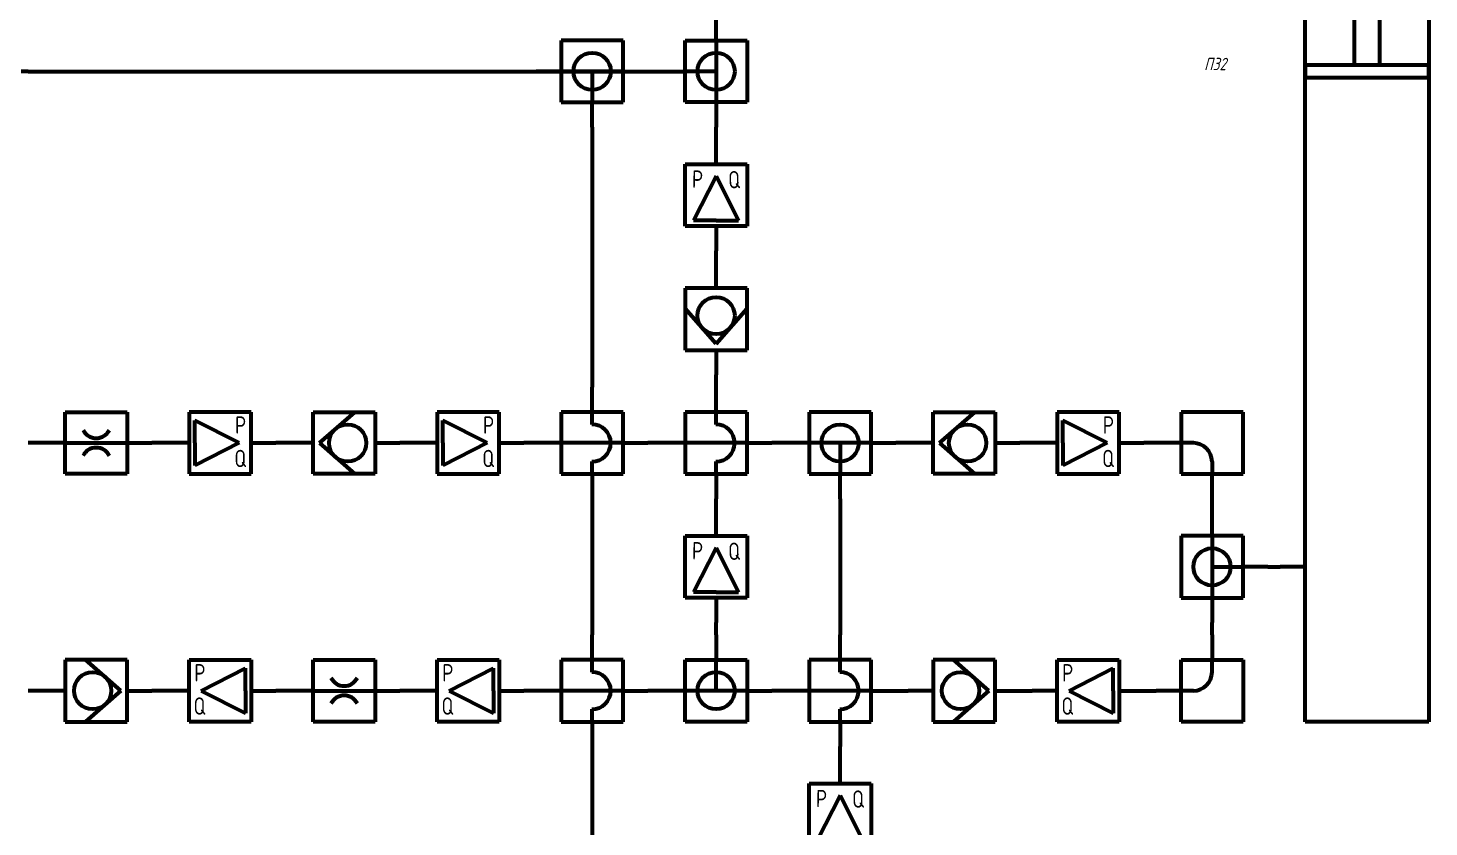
# Model space of a CAD drawing. Header units: millimetres. Extents: x -12 to 1598, y -962 to 962.
# Drawn here: x 998 to 1562, y 245 to 568 of the extents above; entities that cross this region are included whole.
import ezdxf

# ---------------------------------------------------------------- set-up
doc = ezdxf.new("R2010")
doc.units = ezdxf.units.MM
doc.linetypes.add('K5LT_BASIC', pattern=[0])
doc.styles.add('KTEXTSTYLE', font='GOST_AU.SHX', dxfattribs={"width": 0.96, "height": 5})

# ---------------------------------------------------------------- blocks, each defined once
blk = doc.blocks.new('U135')
at = {"color": 150, "linetype": 'K5LT_BASIC', "lineweight": 60, "true_color": 0x0080ff}
for p, q in [((962.5, 562.5), (962.5, 537.5)), ((987.5, 562.5), (962.5, 562.5)), ((987.5, 537.5), (987.5, 562.5)), ((962.5, 537.5), (987.5, 537.5))]:
    blk.add_line(p, q, dxfattribs=at)
blk = doc.blocks.new('U134')
at = {"color": 150, "linetype": 'K5LT_BASIC', "lineweight": 60, "true_color": 0x0080ff}
for p, q in [((975, 562.5), (975, 572.5)), ((975, 562.5), (975, 537.5)), ((975, 550), (987.5, 550)), ((997.5, 550), (987.5, 550)), ((975, 537.5), (975, 527.5))]:
    blk.add_line(p, q, dxfattribs=at)
blk.add_circle((975, 550), 7.5, dxfattribs=at)
blk.add_blockref('U135', (0, 0))
blk = doc.blocks.new('U149')
at = {"color": 150, "linetype": 'K5LT_BASIC', "lineweight": 60, "true_color": 0x0080ff}
for p, q in [((1512.5, 287.5), (1512.5, 812.5)), ((1512.5, 812.5), (1562.5, 812.5)), ((1562.5, 812.5), (1562.5, 287.5)), ((1562.5, 287.5), (1512.5, 287.5))]:
    blk.add_line(p, q, dxfattribs=at)
blk = doc.blocks.new('U150')
at = {"color": 150, "linetype": 'K5LT_BASIC', "lineweight": 60, "true_color": 0x0080ff}
for p, q in [((1562.5, 552.45), (1512.5, 552.45)), ((1512.5, 552.45), (1512.5, 547.55)), ((1562.5, 547.55), (1562.5, 552.45)), ((1512.5, 547.55), (1562.5, 547.55))]:
    blk.add_line(p, q, dxfattribs=at)
blk = doc.blocks.new('U151')
at = {"color": 150, "linetype": 'K5LT_BASIC', "lineweight": 60, "true_color": 0x0080ff}
for p, q in [((1532.5, 552.45), (1532.5, 837.5)), ((1532.5, 837.5), (1542.5, 837.5)), ((1542.5, 837.5), (1542.5, 552.45)), ((1542.5, 552.45), (1532.5, 552.45))]:
    blk.add_line(p, q, dxfattribs=at)
blk = doc.blocks.new('U148')
at = {"color": 150, "linetype": 'K5LT_BASIC', "lineweight": 60, "true_color": 0x0080ff}
for p, q in [((1512.5, 750), (1502.5, 750)), ((1512.5, 350), (1502.5, 350))]:
    blk.add_line(p, q, dxfattribs=at)
for name in ['U151', 'U149', 'U150']:
    blk.add_blockref(name, (0, 0))
blk = doc.blocks.new('U167')
at = {"color": 150, "linetype": 'K5LT_BASIC', "lineweight": 60, "true_color": 0x0080ff}
for p, q in [((1362.5, 412.5), (1387.5, 412.5)), ((1362.5, 387.5), (1362.5, 412.5)), ((1387.5, 412.5), (1387.5, 387.5)), ((1387.5, 387.5), (1362.5, 387.5))]:
    blk.add_line(p, q, dxfattribs=at)
blk = doc.blocks.new('U166')
at = {"color": 150, "linetype": 'K5LT_BASIC', "lineweight": 60, "true_color": 0x0080ff}
for p, q in [((1365.03, 400), (1379.3, 412.5)), ((1362.5, 400), (1352.5, 400)), ((1365.03, 400), (1379.3, 387.5)), ((1387.5, 400), (1397.5, 400))]:
    blk.add_line(p, q, dxfattribs=at)
blk.add_circle((1376.42, 400), 7.5, dxfattribs=at)
blk.add_blockref('U167', (0, 0))
blk = doc.blocks.new('U169')
at = {"color": 150, "linetype": 'K5LT_BASIC', "lineweight": 60, "true_color": 0x0080ff}
for p, q in [((1437.5, 412.5), (1412.5, 412.5)), ((1412.5, 412.5), (1412.5, 387.5)), ((1437.5, 387.5), (1437.5, 412.5)), ((1412.5, 387.5), (1437.5, 387.5))]:
    blk.add_line(p, q, dxfattribs=at)
blk = doc.blocks.new('U168')
at = {"color": 150, "linetype": 'K5LT_BASIC', "lineweight": 60, "true_color": 0x0080ff}
for p, q in [((1432.66, 400), (1414.83, 409.07)), ((1414.83, 400), (1414.83, 409.07)), ((1412.5, 400), (1402.5, 400)), ((1432.66, 400), (1414.83, 390.93)), ((1414.83, 400), (1414.83, 390.93)), ((1437.5, 400), (1447.5, 400))]:
    blk.add_line(p, q, dxfattribs=at)
blk.add_blockref('U169', (0, 0))
at = {"color": 7, "char_height": 7, "attachment_point": 1, "style": 'KTEXTSTYLE'}
for s, insert in [('\\H3.5;\\W0.965;\\Q15;\\Q0;\\H7.00;{\\c16711680;P}', (1430.99, 410.74)), ('\\H3.5;\\W0.965;\\Q15;\\Q0;\\H7.00;{\\c16711680;Q}', (1430.72, 397.25))]:
    blk.add_mtext(s, dxfattribs=dict(at, insert=insert))
blk = doc.blocks.new('U171')
at = {"color": 150, "linetype": 'K5LT_BASIC', "lineweight": 60, "true_color": 0x0080ff}
for p, q in [((1487.5, 412.5), (1462.5, 412.5)), ((1462.5, 412.5), (1462.5, 387.5)), ((1487.5, 387.5), (1487.5, 412.5)), ((1462.5, 387.5), (1487.5, 387.5))]:
    blk.add_line(p, q, dxfattribs=at)
blk = doc.blocks.new('U170')
at = {"color": 150, "linetype": 'K5LT_BASIC', "lineweight": 60, "true_color": 0x0080ff}
for p, q in [((1462.5, 400), (1452.5, 400)), ((1467.5, 400), (1462.5, 400)), ((1475, 392.5), (1475, 387.5)), ((1475, 377.5), (1475, 387.5))]:
    blk.add_line(p, q, dxfattribs=at)
blk.add_arc((1467.5, 392.5), 7.5, 0, 90, dxfattribs=at)
blk.add_blockref('U171', (0, 0))
blk = doc.blocks.new('U173')
at = {"color": 150, "linetype": 'K5LT_BASIC', "lineweight": 60, "true_color": 0x0080ff}
for p, q in [((1012.5, 412.5), (1037.5, 412.5)), ((1012.5, 387.5), (1012.5, 412.5)), ((1037.5, 412.5), (1037.5, 387.5)), ((1037.5, 387.5), (1012.5, 387.5))]:
    blk.add_line(p, q, dxfattribs=at)
blk = doc.blocks.new('U172')
at = {"color": 150, "linetype": 'K5LT_BASIC', "lineweight": 60, "true_color": 0x0080ff}
for p, q in [((1012.5, 400), (1002.5, 400)), ((1012.5, 400), (1037.5, 400)), ((1037.5, 400), (1047.5, 400))]:
    blk.add_line(p, q, dxfattribs=at)
for centre, start, end in [((1025, 407.95), 207.518, 332.482), ((1025, 392.1), 27.518, 152.482)]:
    blk.add_arc(centre, 6, start, end, dxfattribs=at)
blk.add_blockref('U173', (0, 0))
blk = doc.blocks.new('U175')
at = {"color": 150, "linetype": 'K5LT_BASIC', "lineweight": 60, "true_color": 0x0080ff}
for p, q in [((1087.5, 412.5), (1062.5, 412.5)), ((1062.5, 412.5), (1062.5, 387.5)), ((1087.5, 387.5), (1087.5, 412.5)), ((1062.5, 387.5), (1087.5, 387.5))]:
    blk.add_line(p, q, dxfattribs=at)
blk = doc.blocks.new('U174')
at = {"color": 150, "linetype": 'K5LT_BASIC', "lineweight": 60, "true_color": 0x0080ff}
for p, q in [((1082.66, 400), (1064.83, 409.07)), ((1064.83, 400), (1064.83, 409.07)), ((1062.5, 400), (1052.5, 400)), ((1082.66, 400), (1064.83, 390.93)), ((1064.83, 400), (1064.83, 390.93)), ((1087.5, 400), (1097.5, 400))]:
    blk.add_line(p, q, dxfattribs=at)
blk.add_blockref('U175', (0, 0))
at = {"color": 7, "char_height": 7, "attachment_point": 1, "style": 'KTEXTSTYLE'}
for s, insert in [('\\H3.5;\\W0.965;\\Q15;\\Q0;\\H7.00;{\\c16711680;P}', (1080.99, 410.74)), ('\\H3.5;\\W0.965;\\Q15;\\Q0;\\H7.00;{\\c16711680;Q}', (1080.72, 397.25))]:
    blk.add_mtext(s, dxfattribs=dict(at, insert=insert))
blk = doc.blocks.new('U177')
at = {"color": 150, "linetype": 'K5LT_BASIC', "lineweight": 60, "true_color": 0x0080ff}
for p, q in [((1112.5, 412.5), (1137.5, 412.5)), ((1112.5, 387.5), (1112.5, 412.5)), ((1137.5, 412.5), (1137.5, 387.5)), ((1137.5, 387.5), (1112.5, 387.5))]:
    blk.add_line(p, q, dxfattribs=at)
blk = doc.blocks.new('U176')
at = {"color": 150, "linetype": 'K5LT_BASIC', "lineweight": 60, "true_color": 0x0080ff}
for p, q in [((1115.03, 400), (1129.3, 412.5)), ((1112.5, 400), (1102.5, 400)), ((1115.03, 400), (1129.3, 387.5)), ((1137.5, 400), (1147.5, 400))]:
    blk.add_line(p, q, dxfattribs=at)
blk.add_circle((1126.42, 400), 7.5, dxfattribs=at)
blk.add_blockref('U177', (0, 0))
blk = doc.blocks.new('U179')
at = {"color": 150, "linetype": 'K5LT_BASIC', "lineweight": 60, "true_color": 0x0080ff}
for p, q in [((1337.5, 412.5), (1312.5, 412.5)), ((1312.5, 412.5), (1312.5, 387.5)), ((1337.5, 387.5), (1337.5, 412.5)), ((1312.5, 387.5), (1337.5, 387.5))]:
    blk.add_line(p, q, dxfattribs=at)
blk = doc.blocks.new('U178')
at = {"color": 150, "linetype": 'K5LT_BASIC', "lineweight": 60, "true_color": 0x0080ff}
for p, q in [((1312.5, 400), (1302.5, 400)), ((1337.5, 400), (1312.5, 400)), ((1325, 400), (1325, 387.5)), ((1337.5, 400), (1347.5, 400)), ((1325, 377.5), (1325, 387.5))]:
    blk.add_line(p, q, dxfattribs=at)
blk.add_circle((1325, 400), 7.5, dxfattribs=at)
blk.add_blockref('U179', (0, 0))
blk = doc.blocks.new('U185')
at = {"color": 150, "linetype": 'K5LT_BASIC', "lineweight": 60, "true_color": 0x0080ff}
for p, q in [((1037.5, 312.5), (1012.5, 312.5)), ((1012.5, 312.5), (1012.5, 287.5)), ((1037.5, 287.5), (1037.5, 312.5)), ((1012.5, 287.5), (1037.5, 287.5))]:
    blk.add_line(p, q, dxfattribs=at)
blk = doc.blocks.new('U184')
at = {"color": 150, "linetype": 'K5LT_BASIC', "lineweight": 60, "true_color": 0x0080ff}
for p, q in [((1034.97, 300), (1020.7, 312.5)), ((1012.5, 300), (1002.5, 300)), ((1034.97, 300), (1020.7, 287.5)), ((1037.5, 300), (1047.5, 300))]:
    blk.add_line(p, q, dxfattribs=at)
blk.add_circle((1023.58, 300), 7.5, dxfattribs=at)
blk.add_blockref('U185', (0, 0))
blk = doc.blocks.new('U187')
at = {"color": 150, "linetype": 'K5LT_BASIC', "lineweight": 60, "true_color": 0x0080ff}
for p, q in [((1387.5, 312.5), (1362.5, 312.5)), ((1362.5, 312.5), (1362.5, 287.5)), ((1387.5, 287.5), (1387.5, 312.5)), ((1362.5, 287.5), (1387.5, 287.5))]:
    blk.add_line(p, q, dxfattribs=at)
blk = doc.blocks.new('U186')
at = {"color": 150, "linetype": 'K5LT_BASIC', "lineweight": 60, "true_color": 0x0080ff}
for p, q in [((1384.97, 300), (1370.7, 312.5)), ((1362.5, 300), (1352.5, 300)), ((1384.97, 300), (1370.7, 287.5)), ((1387.5, 300), (1397.5, 300))]:
    blk.add_line(p, q, dxfattribs=at)
blk.add_circle((1373.58, 300), 7.5, dxfattribs=at)
blk.add_blockref('U187', (0, 0))
blk = doc.blocks.new('U189')
at = {"color": 150, "linetype": 'K5LT_BASIC', "lineweight": 60, "true_color": 0x0080ff}
for p, q in [((1412.5, 312.5), (1437.5, 312.5)), ((1412.5, 287.5), (1412.5, 312.5)), ((1437.5, 312.5), (1437.5, 287.5)), ((1437.5, 287.5), (1412.5, 287.5))]:
    blk.add_line(p, q, dxfattribs=at)
blk = doc.blocks.new('U188')
at = {"color": 150, "linetype": 'K5LT_BASIC', "lineweight": 60, "true_color": 0x0080ff}
for p, q in [((1417.34, 300), (1435.17, 309.07)), ((1435.17, 300), (1435.17, 309.07)), ((1412.5, 300), (1402.5, 300)), ((1417.34, 300), (1435.17, 290.93)), ((1435.17, 300), (1435.17, 290.93)), ((1437.5, 300), (1447.5, 300))]:
    blk.add_line(p, q, dxfattribs=at)
blk.add_blockref('U189', (0, 0))
at = {"color": 7, "char_height": 7, "attachment_point": 1, "style": 'KTEXTSTYLE'}
for s, insert in [('\\H3.5;\\W0.965;\\Q15;\\Q0;\\H7.00;{\\c16711680;P}', (1414.57, 310.74)), ('\\H3.5;\\W0.965;\\Q15;\\Q0;\\H7.00;{\\c16711680;Q}', (1414.28, 297.32))]:
    blk.add_mtext(s, dxfattribs=dict(at, insert=insert))
blk = doc.blocks.new('U191')
at = {"color": 150, "linetype": 'K5LT_BASIC', "lineweight": 60, "true_color": 0x0080ff}
for p, q in [((1337.5, 312.5), (1312.5, 312.5)), ((1312.5, 312.5), (1312.5, 287.5)), ((1337.5, 287.5), (1337.5, 312.5)), ((1312.5, 287.5), (1337.5, 287.5))]:
    blk.add_line(p, q, dxfattribs=at)
blk = doc.blocks.new('U190')
at = {"color": 150, "linetype": 'K5LT_BASIC', "lineweight": 60, "true_color": 0x0080ff}
for p, q in [((1325, 312.5), (1325, 322.5)), ((1325, 307.5), (1325, 312.5)), ((1312.5, 300), (1302.5, 300)), ((1337.5, 300), (1312.5, 300)), ((1337.5, 300), (1347.5, 300)), ((1325, 287.5), (1325, 292.5)), ((1325, 287.5), (1325, 277.5))]:
    blk.add_line(p, q, dxfattribs=at)
blk.add_arc((1325, 300), 7.5, 270, 90, dxfattribs=at)
blk.add_blockref('U191', (0, 0))
blk = doc.blocks.new('U195')
at = {"color": 150, "linetype": 'K5LT_BASIC', "lineweight": 60, "true_color": 0x0080ff}
for p, q in [((1462.5, 287.5), (1462.5, 312.5)), ((1462.5, 312.5), (1487.5, 312.5)), ((1487.5, 312.5), (1487.5, 287.5)), ((1487.5, 287.5), (1462.5, 287.5))]:
    blk.add_line(p, q, dxfattribs=at)
blk = doc.blocks.new('U194')
at = {"color": 150, "linetype": 'K5LT_BASIC', "lineweight": 60, "true_color": 0x0080ff}
for p, q in [((1475, 322.5), (1475, 312.5)), ((1475, 307.5), (1475, 312.5)), ((1462.5, 300), (1452.5, 300)), ((1467.5, 300), (1462.5, 300))]:
    blk.add_line(p, q, dxfattribs=at)
blk.add_arc((1467.5, 307.5), 7.5, 270, 0, dxfattribs=at)
blk.add_blockref('U195', (0, 0))
blk = doc.blocks.new('U197')
at = {"color": 150, "linetype": 'K5LT_BASIC', "lineweight": 60, "true_color": 0x0080ff}
for p, q in [((1462.5, 362.5), (1462.5, 337.5)), ((1487.5, 362.5), (1462.5, 362.5)), ((1487.5, 337.5), (1487.5, 362.5)), ((1462.5, 337.5), (1487.5, 337.5))]:
    blk.add_line(p, q, dxfattribs=at)
blk = doc.blocks.new('U196')
at = {"color": 150, "linetype": 'K5LT_BASIC', "lineweight": 60, "true_color": 0x0080ff}
for p, q in [((1475, 362.5), (1475, 372.5)), ((1475, 362.5), (1475, 337.5)), ((1475, 350), (1487.5, 350)), ((1497.5, 350), (1487.5, 350)), ((1475, 337.5), (1475, 327.5))]:
    blk.add_line(p, q, dxfattribs=at)
blk.add_circle((1475, 350), 7.5, dxfattribs=at)
blk.add_blockref('U197', (0, 0))
blk = doc.blocks.new('U209')
at = {"color": 150, "linetype": 'K5LT_BASIC', "lineweight": 60, "true_color": 0x0080ff}
for p, q in [((1312.5, 237.5), (1312.5, 262.5)), ((1312.5, 262.5), (1337.5, 262.5)), ((1337.5, 262.5), (1337.5, 237.5)), ((1337.5, 237.5), (1312.5, 237.5))]:
    blk.add_line(p, q, dxfattribs=at)
blk = doc.blocks.new('U208')
at = {"color": 150, "linetype": 'K5LT_BASIC', "lineweight": 60, "true_color": 0x0080ff}
for p, q in [((1325, 262.5), (1325, 272.5)), ((1325, 257.66), (1315.93, 239.83)), ((1325, 257.66), (1334.07, 239.83)), ((1325, 239.83), (1315.93, 239.83)), ((1325, 239.83), (1334.07, 239.83)), ((1325, 237.5), (1325, 227.5))]:
    blk.add_line(p, q, dxfattribs=at)
blk.add_blockref('U209', (0, 0))
at = {"color": 7, "char_height": 7, "attachment_point": 1, "style": 'KTEXTSTYLE'}
for s, insert, rotation in [('\\H3.5;\\W0.965;\\Q15;\\Q0;\\H7.00;{\\c16711680;P}', (1315.32, 260.01), 359.4823), ('\\H3.5;\\W0.965;\\Q15;\\Q0;\\H7.00;{\\c16711680;Q}', (1329.81, 259.72), 1.3095)]:
    blk.add_mtext(s, dxfattribs=dict(at, insert=insert, rotation=rotation))
blk = doc.blocks.new('U213')
at = {"color": 150, "linetype": 'K5LT_BASIC', "lineweight": 60, "true_color": 0x0080ff}
for p, q in [((1062.5, 312.5), (1087.5, 312.5)), ((1062.5, 287.5), (1062.5, 312.5)), ((1087.5, 312.5), (1087.5, 287.5)), ((1087.5, 287.5), (1062.5, 287.5))]:
    blk.add_line(p, q, dxfattribs=at)
blk = doc.blocks.new('U212')
at = {"color": 150, "linetype": 'K5LT_BASIC', "lineweight": 60, "true_color": 0x0080ff}
for p, q in [((1067.34, 300), (1085.17, 309.07)), ((1085.17, 300), (1085.17, 309.07)), ((1062.5, 300), (1052.5, 300)), ((1067.34, 300), (1085.17, 290.93)), ((1085.17, 300), (1085.17, 290.93)), ((1087.5, 300), (1097.5, 300))]:
    blk.add_line(p, q, dxfattribs=at)
blk.add_blockref('U213', (0, 0))
at = {"color": 7, "char_height": 7, "attachment_point": 1, "style": 'KTEXTSTYLE'}
for s, insert in [('\\H3.5;\\W0.965;\\Q15;\\Q0;\\H7.00;{\\c16711680;P}', (1064.57, 310.74)), ('\\H3.5;\\W0.965;\\Q15;\\Q0;\\H7.00;{\\c16711680;Q}', (1064.28, 297.32))]:
    blk.add_mtext(s, dxfattribs=dict(at, insert=insert))
blk = doc.blocks.new('U215')
at = {"color": 150, "linetype": 'K5LT_BASIC', "lineweight": 60, "true_color": 0x0080ff}
for p, q in [((1112.5, 312.5), (1137.5, 312.5)), ((1112.5, 287.5), (1112.5, 312.5)), ((1137.5, 312.5), (1137.5, 287.5)), ((1137.5, 287.5), (1112.5, 287.5))]:
    blk.add_line(p, q, dxfattribs=at)
blk = doc.blocks.new('U214')
at = {"color": 150, "linetype": 'K5LT_BASIC', "lineweight": 60, "true_color": 0x0080ff}
for p, q in [((1112.5, 300), (1102.5, 300)), ((1112.5, 300), (1137.5, 300)), ((1137.5, 300), (1147.5, 300))]:
    blk.add_line(p, q, dxfattribs=at)
for centre, start, end in [((1125, 307.95), 207.518, 332.482), ((1125, 292.1), 27.518, 152.482)]:
    blk.add_arc(centre, 6, start, end, dxfattribs=at)
blk.add_blockref('U215', (0, 0))
blk = doc.blocks.new('U225')
at = {"color": 150, "linetype": 'K5LT_BASIC', "lineweight": 60, "true_color": 0x0080ff}
for p, q in [((1262.5, 537.5), (1262.5, 562.5)), ((1262.5, 562.5), (1287.5, 562.5)), ((1287.5, 562.5), (1287.5, 537.5)), ((1287.5, 537.5), (1262.5, 537.5))]:
    blk.add_line(p, q, dxfattribs=at)
blk = doc.blocks.new('U224')
at = {"color": 150, "linetype": 'K5LT_BASIC', "lineweight": 60, "true_color": 0x0080ff}
for p, q in [((1275, 562.5), (1275, 572.5)), ((1275, 562.5), (1275, 537.5)), ((1252.5, 550), (1262.5, 550)), ((1275, 550), (1262.5, 550)), ((1275, 537.5), (1275, 527.5))]:
    blk.add_line(p, q, dxfattribs=at)
blk.add_circle((1275, 550), 7.5, dxfattribs=at)
blk.add_blockref('U225', (0, 0))
blk = doc.blocks.new('U229')
at = {"color": 150, "linetype": 'K5LT_BASIC', "lineweight": 60, "true_color": 0x0080ff}
for p, q in [((1287.5, 412.5), (1262.5, 412.5)), ((1262.5, 412.5), (1262.5, 387.5)), ((1287.5, 387.5), (1287.5, 412.5)), ((1262.5, 387.5), (1287.5, 387.5))]:
    blk.add_line(p, q, dxfattribs=at)
blk = doc.blocks.new('U228')
at = {"color": 150, "linetype": 'K5LT_BASIC', "lineweight": 60, "true_color": 0x0080ff}
for p, q in [((1275, 412.5), (1275, 422.5)), ((1275, 407.5), (1275, 412.5)), ((1262.5, 400), (1252.5, 400)), ((1287.5, 400), (1262.5, 400)), ((1287.5, 400), (1297.5, 400)), ((1275, 387.5), (1275, 392.5)), ((1275, 387.5), (1275, 377.5))]:
    blk.add_line(p, q, dxfattribs=at)
blk.add_arc((1275, 400), 7.5, 270, 90, dxfattribs=at)
blk.add_blockref('U229', (0, 0))
blk = doc.blocks.new('U239')
at = {"color": 150, "linetype": 'K5LT_BASIC', "lineweight": 60, "true_color": 0x0080ff}
for p, q in [((1262.5, 287.5), (1262.5, 312.5)), ((1262.5, 312.5), (1287.5, 312.5)), ((1287.5, 312.5), (1287.5, 287.5)), ((1287.5, 287.5), (1262.5, 287.5))]:
    blk.add_line(p, q, dxfattribs=at)
blk = doc.blocks.new('U238')
at = {"color": 150, "linetype": 'K5LT_BASIC', "lineweight": 60, "true_color": 0x0080ff}
for p, q in [((1275, 322.5), (1275, 312.5)), ((1275, 300), (1275, 312.5)), ((1262.5, 300), (1252.5, 300)), ((1287.5, 300), (1262.5, 300)), ((1287.5, 300), (1297.5, 300))]:
    blk.add_line(p, q, dxfattribs=at)
blk.add_circle((1275, 300), 7.5, dxfattribs=at)
blk.add_blockref('U239', (0, 0))
blk = doc.blocks.new('U241')
at = {"color": 150, "linetype": 'K5LT_BASIC', "lineweight": 60, "true_color": 0x0080ff}
for p, q in [((1262.5, 337.5), (1262.5, 362.5)), ((1262.5, 362.5), (1287.5, 362.5)), ((1287.5, 362.5), (1287.5, 337.5)), ((1287.5, 337.5), (1262.5, 337.5))]:
    blk.add_line(p, q, dxfattribs=at)
blk = doc.blocks.new('U240')
at = {"color": 150, "linetype": 'K5LT_BASIC', "lineweight": 60, "true_color": 0x0080ff}
for p, q in [((1275, 362.5), (1275, 372.5)), ((1275, 357.66), (1265.93, 339.83)), ((1275, 357.66), (1284.07, 339.83)), ((1275, 339.83), (1265.93, 339.83)), ((1275, 339.83), (1284.07, 339.83)), ((1275, 337.5), (1275, 327.5))]:
    blk.add_line(p, q, dxfattribs=at)
blk.add_blockref('U241', (0, 0))
at = {"color": 7, "char_height": 7, "attachment_point": 1, "style": 'KTEXTSTYLE'}
for s, insert, rotation in [('\\H3.5;\\W0.965;\\Q15;\\Q0;\\H7.00;{\\c16711680;P}', (1265.32, 360.01), 359.4823), ('\\H3.5;\\W0.965;\\Q15;\\Q0;\\H7.00;{\\c16711680;Q}', (1279.81, 359.72), 1.3095)]:
    blk.add_mtext(s, dxfattribs=dict(at, insert=insert, rotation=rotation))
blk = doc.blocks.new('U243')
at = {"color": 150, "linetype": 'K5LT_BASIC', "lineweight": 60, "true_color": 0x0080ff}
for p, q in [((1287.5, 462.5), (1262.5, 462.5)), ((1262.5, 462.5), (1262.5, 437.5)), ((1287.5, 437.5), (1287.5, 462.5)), ((1262.5, 437.5), (1287.5, 437.5))]:
    blk.add_line(p, q, dxfattribs=at)
blk = doc.blocks.new('U242')
at = {"color": 150, "linetype": 'K5LT_BASIC', "lineweight": 60, "true_color": 0x0080ff}
for p, q in [((1275, 462.5), (1275, 472.5)), ((1275, 440.03), (1262.5, 454.3)), ((1275, 440.03), (1287.5, 454.3)), ((1275, 437.5), (1275, 427.5))]:
    blk.add_line(p, q, dxfattribs=at)
blk.add_circle((1275, 451.42), 7.5, dxfattribs=at)
blk.add_blockref('U243', (0, 0))
blk = doc.blocks.new('U245')
at = {"color": 150, "linetype": 'K5LT_BASIC', "lineweight": 60, "true_color": 0x0080ff}
for p, q in [((1262.5, 487.5), (1262.5, 512.5)), ((1262.5, 512.5), (1287.5, 512.5)), ((1287.5, 512.5), (1287.5, 487.5)), ((1287.5, 487.5), (1262.5, 487.5))]:
    blk.add_line(p, q, dxfattribs=at)
blk = doc.blocks.new('U244')
at = {"color": 150, "linetype": 'K5LT_BASIC', "lineweight": 60, "true_color": 0x0080ff}
for p, q in [((1275, 512.5), (1275, 522.5)), ((1275, 507.66), (1265.93, 489.83)), ((1275, 507.66), (1284.07, 489.83)), ((1275, 489.83), (1265.93, 489.83)), ((1275, 489.83), (1284.07, 489.83)), ((1275, 487.5), (1275, 477.5))]:
    blk.add_line(p, q, dxfattribs=at)
blk.add_blockref('U245', (0, 0))
at = {"color": 7, "char_height": 7, "attachment_point": 1, "style": 'KTEXTSTYLE'}
for s, insert, rotation in [('\\H3.5;\\W0.965;\\Q15;\\Q0;\\H7.00;{\\c16711680;P}', (1265.32, 510.01), 359.4823), ('\\H3.5;\\W0.965;\\Q15;\\Q0;\\H7.00;{\\c16711680;Q}', (1279.81, 509.72), 1.3095)]:
    blk.add_mtext(s, dxfattribs=dict(at, insert=insert, rotation=rotation))
blk = doc.blocks.new('U247')
at = {"color": 150, "linetype": 'K5LT_BASIC', "lineweight": 60, "true_color": 0x0080ff}
for p, q in [((1237.5, 312.5), (1212.5, 312.5)), ((1212.5, 312.5), (1212.5, 287.5)), ((1237.5, 287.5), (1237.5, 312.5)), ((1212.5, 287.5), (1237.5, 287.5))]:
    blk.add_line(p, q, dxfattribs=at)
blk = doc.blocks.new('U246')
at = {"color": 150, "linetype": 'K5LT_BASIC', "lineweight": 60, "true_color": 0x0080ff}
for p, q in [((1225, 312.5), (1225, 322.5)), ((1225, 307.5), (1225, 312.5)), ((1212.5, 300), (1202.5, 300)), ((1237.5, 300), (1212.5, 300)), ((1237.5, 300), (1247.5, 300)), ((1225, 287.5), (1225, 292.5)), ((1225, 287.5), (1225, 277.5))]:
    blk.add_line(p, q, dxfattribs=at)
blk.add_arc((1225, 300), 7.5, 270, 90, dxfattribs=at)
blk.add_blockref('U247', (0, 0))
blk = doc.blocks.new('U249')
at = {"color": 150, "linetype": 'K5LT_BASIC', "lineweight": 60, "true_color": 0x0080ff}
for p, q in [((1237.5, 412.5), (1212.5, 412.5)), ((1212.5, 412.5), (1212.5, 387.5)), ((1237.5, 387.5), (1237.5, 412.5)), ((1212.5, 387.5), (1237.5, 387.5))]:
    blk.add_line(p, q, dxfattribs=at)
blk = doc.blocks.new('U248')
at = {"color": 150, "linetype": 'K5LT_BASIC', "lineweight": 60, "true_color": 0x0080ff}
for p, q in [((1225, 412.5), (1225, 422.5)), ((1225, 407.5), (1225, 412.5)), ((1212.5, 400), (1202.5, 400)), ((1237.5, 400), (1212.5, 400)), ((1237.5, 400), (1247.5, 400)), ((1225, 387.5), (1225, 392.5)), ((1225, 387.5), (1225, 377.5))]:
    blk.add_line(p, q, dxfattribs=at)
blk.add_arc((1225, 400), 7.5, 270, 90, dxfattribs=at)
blk.add_blockref('U249', (0, 0))
blk = doc.blocks.new('U253')
at = {"color": 150, "linetype": 'K5LT_BASIC', "lineweight": 60, "true_color": 0x0080ff}
for p, q in [((1237.5, 562.5), (1212.5, 562.5)), ((1212.5, 562.5), (1212.5, 537.5)), ((1237.5, 537.5), (1237.5, 562.5)), ((1212.5, 537.5), (1237.5, 537.5))]:
    blk.add_line(p, q, dxfattribs=at)
blk = doc.blocks.new('U252')
at = {"color": 150, "linetype": 'K5LT_BASIC', "lineweight": 60, "true_color": 0x0080ff}
for p, q in [((1212.5, 550), (1202.5, 550)), ((1237.5, 550), (1212.5, 550)), ((1225, 550), (1225, 537.5)), ((1237.5, 550), (1247.5, 550)), ((1225, 527.5), (1225, 537.5))]:
    blk.add_line(p, q, dxfattribs=at)
blk.add_circle((1225, 550), 7.5, dxfattribs=at)
blk.add_blockref('U253', (0, 0))
blk = doc.blocks.new('U259')
at = {"color": 150, "linetype": 'K5LT_BASIC', "lineweight": 60, "true_color": 0x0080ff}
for p, q in [((1187.5, 412.5), (1162.5, 412.5)), ((1162.5, 412.5), (1162.5, 387.5)), ((1187.5, 387.5), (1187.5, 412.5)), ((1162.5, 387.5), (1187.5, 387.5))]:
    blk.add_line(p, q, dxfattribs=at)
blk = doc.blocks.new('U258')
at = {"color": 150, "linetype": 'K5LT_BASIC', "lineweight": 60, "true_color": 0x0080ff}
for p, q in [((1182.66, 400), (1164.83, 409.07)), ((1164.83, 400), (1164.83, 409.07)), ((1162.5, 400), (1152.5, 400)), ((1182.66, 400), (1164.83, 390.93)), ((1164.83, 400), (1164.83, 390.93)), ((1187.5, 400), (1197.5, 400))]:
    blk.add_line(p, q, dxfattribs=at)
blk.add_blockref('U259', (0, 0))
at = {"color": 7, "char_height": 7, "attachment_point": 1, "style": 'KTEXTSTYLE'}
for s, insert in [('\\H3.5;\\W0.965;\\Q15;\\Q0;\\H7.00;{\\c16711680;P}', (1180.99, 410.74)), ('\\H3.5;\\W0.965;\\Q15;\\Q0;\\H7.00;{\\c16711680;Q}', (1180.72, 397.25))]:
    blk.add_mtext(s, dxfattribs=dict(at, insert=insert))
blk = doc.blocks.new('U261')
at = {"color": 150, "linetype": 'K5LT_BASIC', "lineweight": 60, "true_color": 0x0080ff}
for p, q in [((1162.5, 312.5), (1187.5, 312.5)), ((1162.5, 287.5), (1162.5, 312.5)), ((1187.5, 312.5), (1187.5, 287.5)), ((1187.5, 287.5), (1162.5, 287.5))]:
    blk.add_line(p, q, dxfattribs=at)
blk = doc.blocks.new('U260')
at = {"color": 150, "linetype": 'K5LT_BASIC', "lineweight": 60, "true_color": 0x0080ff}
for p, q in [((1167.34, 300), (1185.17, 309.07)), ((1185.17, 300), (1185.17, 309.07)), ((1162.5, 300), (1152.5, 300)), ((1167.34, 300), (1185.17, 290.93)), ((1185.17, 300), (1185.17, 290.93)), ((1187.5, 300), (1197.5, 300))]:
    blk.add_line(p, q, dxfattribs=at)
blk.add_blockref('U261', (0, 0))
at = {"color": 7, "char_height": 7, "attachment_point": 1, "style": 'KTEXTSTYLE'}
for s, insert in [('\\H3.5;\\W0.965;\\Q15;\\Q0;\\H7.00;{\\c16711680;P}', (1164.57, 310.74)), ('\\H3.5;\\W0.965;\\Q15;\\Q0;\\H7.00;{\\c16711680;Q}', (1164.28, 297.32))]:
    blk.add_mtext(s, dxfattribs=dict(at, insert=insert))

msp = doc.modelspace()

# ---------------------------------------------------------------- linework, layer by layer
at = {"color": 150, "linetype": 'K5LT_BASIC', "lineweight": 60, "true_color": 0x0080ff}
for p, q in [((997.5, 550), (1197.5, 550)), ((1197.5, 550), (1252.5, 550)), ((1225, 527.5), (1225, 422.5)), ((1275, 522.5), (1275, 527.5)), ((1275, 472.5), (1275, 477.5)), ((1275, 422.5), (1275, 427.5)), ((1002.5, 400), (997.5, 400)), ((1052.5, 400), (1047.5, 400)), ((1102.5, 400), (1097.5, 400)), ((1152.5, 400), (1147.5, 400)), ((1202.5, 400), (1197.5, 400)), ((1252.5, 400), (1247.5, 400)), ((1302.5, 400), (1297.5, 400)), ((1352.5, 400), (1347.5, 400)), ((1402.5, 400), (1397.5, 400)), ((1452.5, 400), (1447.5, 400)), ((1225, 377.5), (1225, 322.5)), ((1275, 372.5), (1275, 377.5)), ((1325, 377.5), (1325, 322.5)), ((1475, 372.5), (1475, 377.5)), ((1497.5, 350), (1502.5, 350)), ((1275, 322.5), (1275, 327.5)), ((1475, 322.5), (1475, 327.5)), ((1002.5, 300), (997.5, 300)), ((1052.5, 300), (1047.5, 300)), ((1102.5, 300), (1097.5, 300)), ((1152.5, 300), (1147.5, 300)), ((1202.5, 300), (1197.5, 300)), ((1252.5, 300), (1247.5, 300)), ((1302.5, 300), (1297.5, 300)), ((1347.5, 300), (1352.5, 300)), ((1397.5, 300), (1402.5, 300)), ((1447.5, 300), (1452.5, 300)), ((1225, 277.5), (1225, 172.5)), ((1325, 272.5), (1325, 277.5))]:
    msp.add_line(p, q, dxfattribs=at)

# ---------------------------------------------------------------- block references
for name in ['U148', 'U134', 'U224', 'U252', 'U244', 'U242', 'U248', 'U228', 'U172', 'U174', 'U176', 'U258', 'U178', 'U166', 'U168', 'U170', 'U240', 'U196', 'U246', 'U238', 'U190', 'U194', 'U184', 'U212', 'U214', 'U260', 'U186', 'U188', 'U208']:
    msp.add_blockref(name, (0, 0))

# ---------------------------------------------------------------- texts
at = {"color": 7, "insert": (1471.83, 555.47), "char_height": 5, "attachment_point": 1, "style": 'KTEXTSTYLE'}
msp.add_mtext('\\H3.5;\\W0.965;\\Q15;\\Q15;\\H5.00;ПЗ2', dxfattribs=at)

doc.saveas('drawing.dxf')
